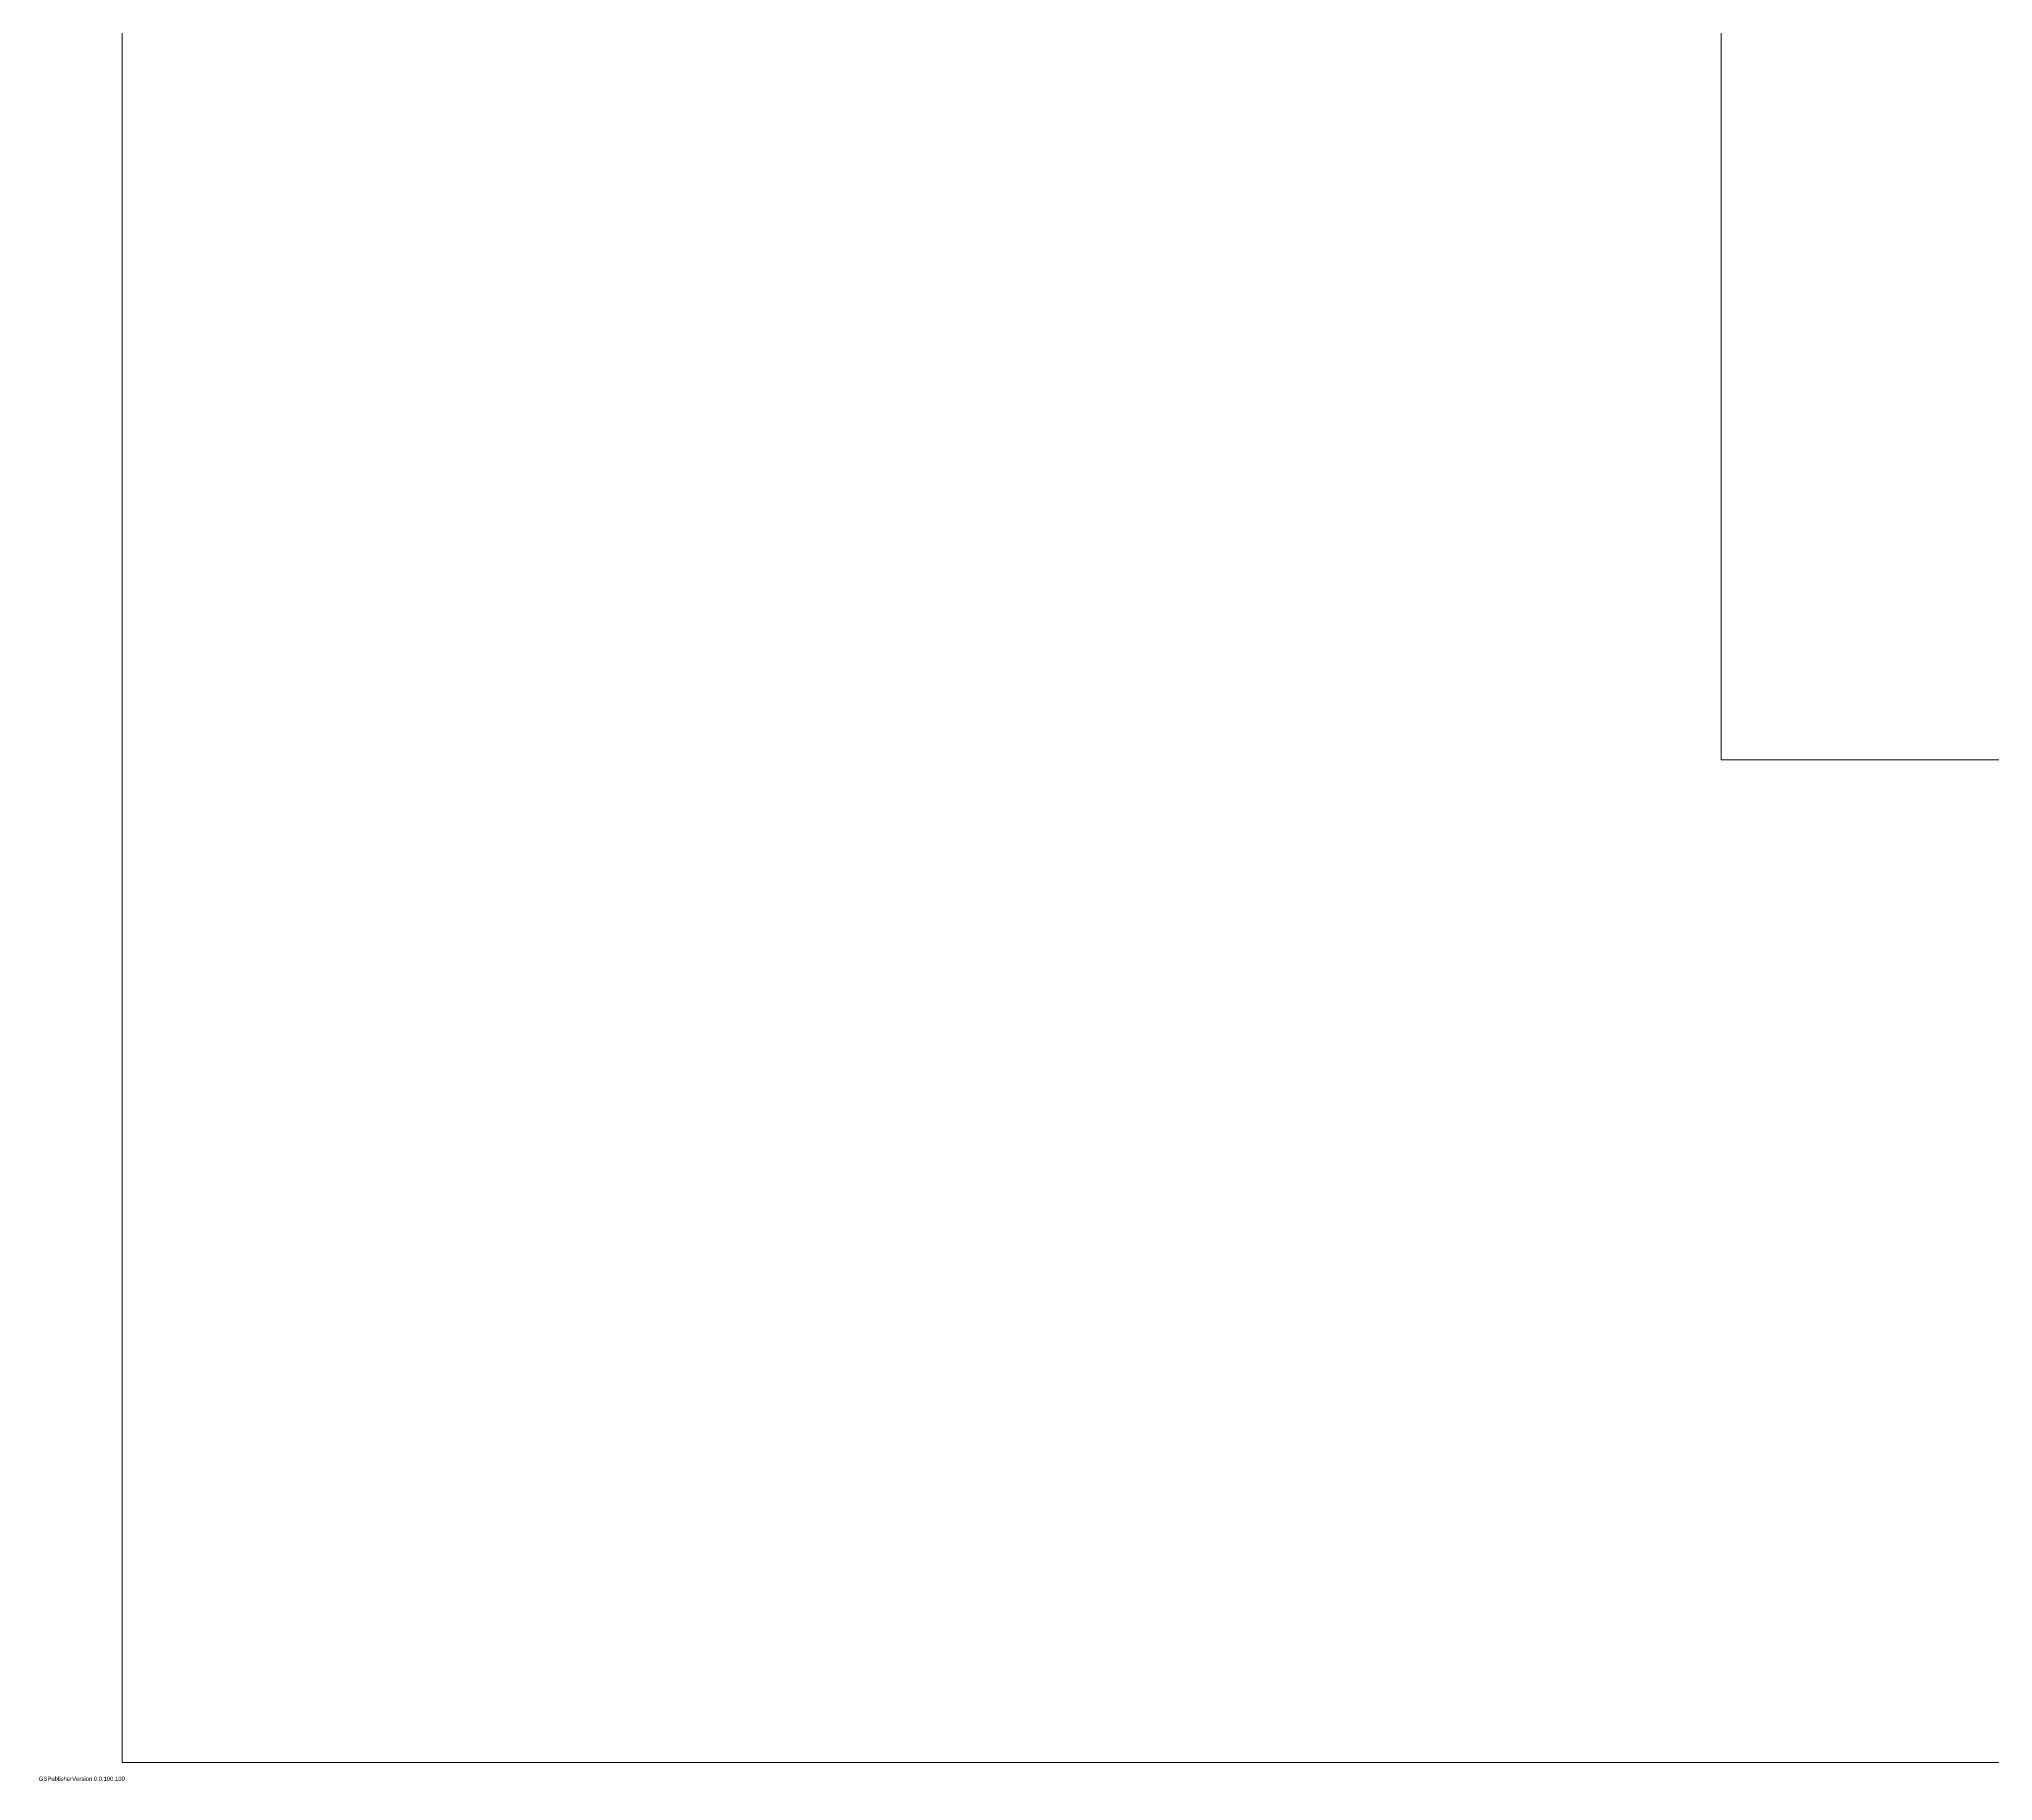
# Model space of a CAD drawing. Header units: centimetres. Extents: x -6559 to 4488, y -7535 to 372.
# Drawn here: x -6559 to -2125, y -7535 to -3582 of the extents above; entities that cross this region are included whole.
import ezdxf

# ---------------------------------------------------------------- set-up
doc = ezdxf.new("R2010")
doc.units = ezdxf.units.CM
doc.layers.add('PDF_A - Pllaka mbi bodrum', color=7, linetype='Continuous', true_color=0x7f7f7f)
doc.layers.add('PDF_Geometry', color=7, linetype='Continuous')
doc.layers.add('PDF_Text', color=7, linetype='Continuous')
doc.styles.add('PDF Arial', font='')
doc.styles.get('PDF Arial').set_extended_font_data('Arial')

msp = doc.modelspace()

# ---------------------------------------------------------------- linework, layer by layer
at = {"layer": 'PDF_A - Pllaka mbi bodrum', "lineweight": 0}
for points in [[(-2741.8, -2408.4), (-2741.8, -5217.8)], [(-2741.8, -2408.4), (-2741.8, -5217.8)], [(-2741.8, -5217.8), (-2018.8, -5217.8)], [(-2741.8, -5217.8), (-2018.8, -5217.8)]]:
    msp.add_lwpolyline(points, dxfattribs=at)
at = {"layer": 'PDF_Geometry', "lineweight": 0}
for points in [[(-6370.5, -7493.4), (-6370.5, 371.6)], [(4487.8, -7493.4), (-6370.5, -7493.4)]]:
    msp.add_lwpolyline(points, dxfattribs=at)

# ---------------------------------------------------------------- texts
at = {"layer": 'PDF_Text', "color": 7, "true_color": 0xffffff, "char_height": 9.546, "attachment_point": 7, "style": 'PDF Arial'}
for s, insert in [('\\W1.012073;GSPublisherVersion', (-6560, -7535.1)), ('\\W1.001966;0.0.100.100', (-6435.2, -7535.1))]:
    msp.add_mtext(s, dxfattribs=dict(at, insert=insert))

doc.saveas('drawing.dxf')
